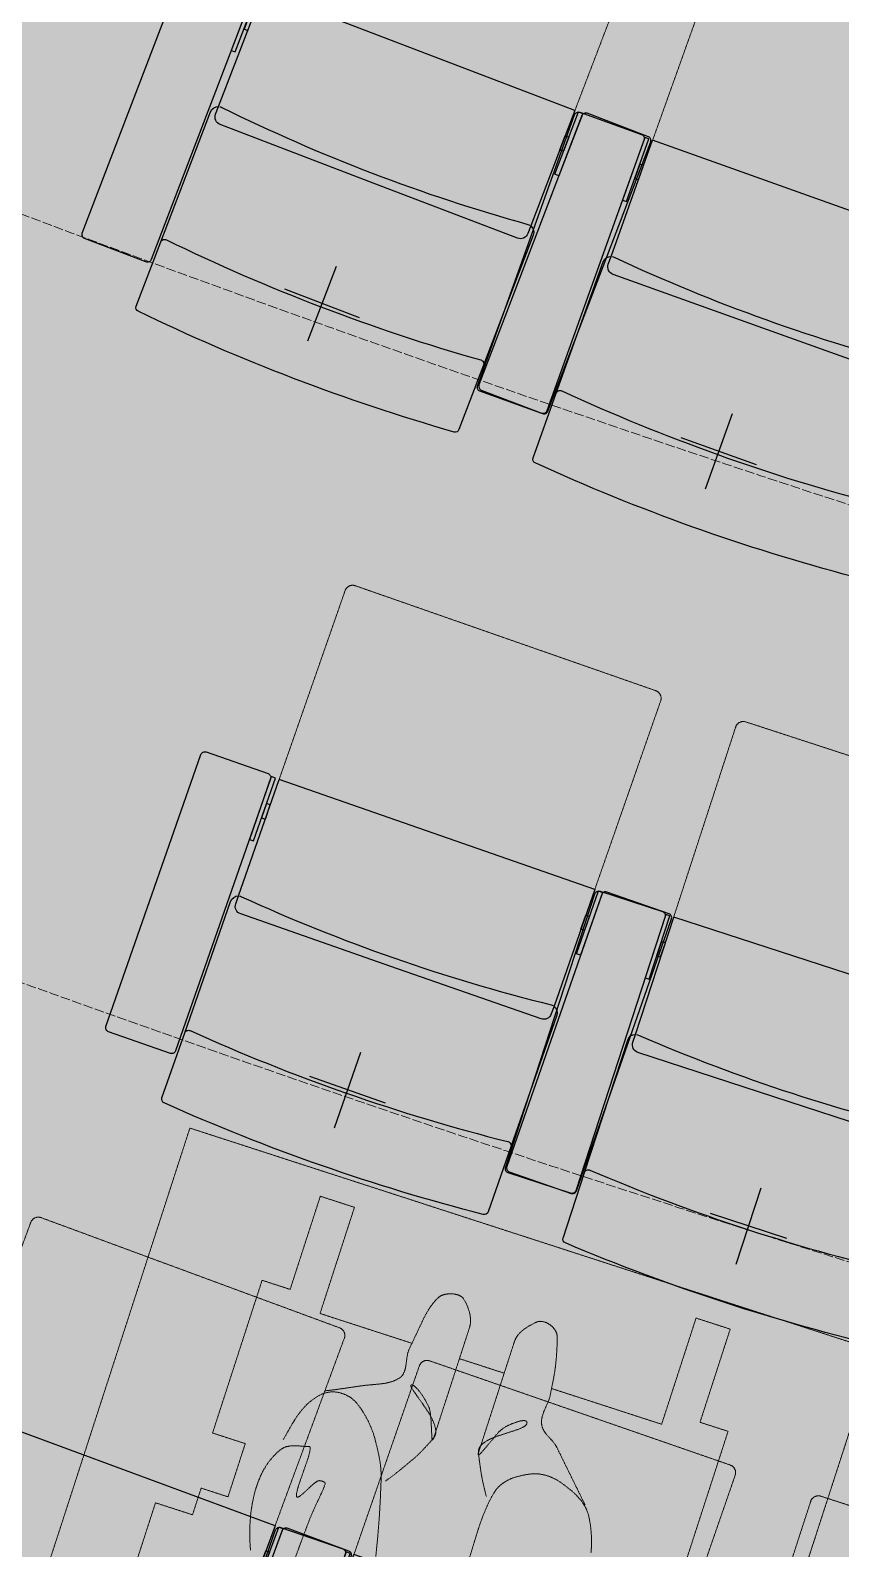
# Model space of a CAD drawing. Header units: millimetres. Extents: x 833941507 to 1669051331, y 817666127 to 1636299673.
# Drawn here: x 834550448 to 834551459, y 817992039 to 817993934 of the extents above; entities that cross this region are included whole.
import ezdxf

# ---------------------------------------------------------------- set-up
doc = ezdxf.new("R2010")
doc.units = ezdxf.units.MM
doc.header["$LTSCALE"] = 3
doc.linetypes.add('3A35X-MADL-P-LT-B01-0$0$ACAD_ISO02W033', pattern=[5, 4, -1])
doc.linetypes.add('DASH', pattern=[0.35, 0.25, -0.1])
for name, color, linetype in [('CA_FURN', 9, 'Continuous'), ('UAJ-00XREF', 7, 'Continuous'), ('UAJ-90.7FURN', 8, 'Continuous')]:
    doc.layers.add(name, color=color, linetype=linetype)
for name, color, linetype, lineweight in [('Hatch (LTC&CB)', 252, 'Continuous', 35), ('UAJ-23FLOR-h', 251, 'Continuous', 9), ('UAJ-24STAI-a', 9, '3A35X-MADL-P-LT-B01-0$0$ACAD_ISO02W033', 13), ('UAJ-42INFI', 1, 'Continuous', 18), ('UAJ-97FURN', 9, 'Continuous', 13)]:
    doc.layers.add(name, color=color, linetype=linetype, lineweight=lineweight)
doc.layers.add('UAJ-00ANNO-y', color=7, linetype='DASH', lineweight=15, true_color=0x999999)

# ---------------------------------------------------------------- blocks, each defined once
blk = doc.blocks.new('GBP-LTC-LB01')
at = {"layer": 'UAJ-23FLOR-h'}
h = blk.add_hatch(dxfattribs=at)
h.set_pattern_fill('EARTH,_O', color=256, scale=180, angle=45)
h.set_pattern_definition([(48.9989, (834576001.8, 818046085.3), (-112.727, 1612.5107), [1143, -1143]), (48.9989, (834575678.3, 818046366.6), (-112.727, 1612.5107), [1143, -1143]), (48.9989, (834575354.8, 818046647.8), (-112.727, 1612.5107), [1143, -1143]), (138.9989, (834575340.7, 818046849.3), (-1612.5107, -112.727), [1143, -1143]), (138.9989, (834575621.9, 818047172.8), (-1612.5107, -112.727), [1143, -1143]), (138.9989, (834575903.1, 818047496.3), (-1612.5107, -112.727), [1143, -1143])])
h.paths.add_polyline_path([(834572173.1, 818200349.2), (834310583.7, 818182062.1), (834331502.2, 817882831.7), (834364939.7, 817885169.2), (834473095.7, 818011283.6), (834480533.7, 818020120.4), (834485095.1, 818025709.5), (834491375.7, 818033619), (834497063.4, 818041013), (834493145.8, 818043678.7), (834512788.5, 818074029.2), (834518712.5, 818083675.2), (834526231.3, 818096325.1), (834534646, 818111073), (834545956, 818131981.3), (834557204.6, 818154198.8), (834564040, 818168496.8), (834570941.2, 818183576.4), (834578367.8, 818200696.3)])
h.paths.add_polyline_path([(834382131.3, 817956470), (834418268.7, 817958996.1), (834422062.4, 817963855.9), (834428403, 817964299.4), (834467239.2, 818010695.6), (834466445.2, 818021738.8), (834476097.7, 818035709), (834485267.1, 818048983.2), (834487014.9, 818051460.4), (834497268.3, 818067303.4), (834492893.4, 818129890.1), (834448056.6, 818126755.7), (834416896.6, 818105052.1), (834382061.4, 818080789), (834386167.4, 818022059.2), (834377588.4, 818021459.5)], flags=16)
edge = h.paths.add_edge_path(flags=16)
edge.add_line((834540292.3, 818142076.1), (834533466.3, 818141614.1))
edge.add_line((834533466.3, 818141614.1), (834523258, 818143862.7))
edge.add_line((834523258, 818143862.7), (834525896.9, 818155838.9))
edge.add_arc((834558382.4, 818267025.4), 115835, 237.218398, 253.713127, ccw=False)
edge.add_line((834495664.9, 818169638.3), (834498267.6, 818132357))
edge.add_line((834498267.6, 818132357), (834496346.4, 818130135))
edge.add_line((834496346.4, 818130135), (834492879.9, 818129892.7))
edge.add_line((834492879.9, 818129892.7), (834494229.6, 818110587.6))
edge.add_line((834494229.6, 818110587.6), (834496326.1, 818110708.4))
edge.add_line((834496326.1, 818110708.4), (834498420.2, 818080753.6))
edge.add_line((834498420.2, 818080753.6), (834498046.1, 818080727.4))
edge.add_line((834498046.1, 818080727.4), (834498254.5, 818077746.4))
edge.add_line((834498254.5, 818077746.4), (834503061.1, 818078082.4))
edge.add_line((834503061.1, 818078082.4), (834504979.5, 818081212.1))
edge.add_line((834504979.5, 818081212.1), (834509429, 818088470.9))
edge.add_line((834509429, 818088470.9), (834515217.2, 818097913.6))
edge.add_line((834515217.2, 818097913.6), (834526067.4, 818116415.5))
edge.add_line((834526067.4, 818116415.5), (834532489.2, 818127888.7))
edge.add_line((834532489.2, 818127888.7), (834534830.9, 818132146.3))
edge.add_line((834534830.9, 818132146.3), (834540292.3, 818142076.1))
h = blk.add_hatch(dxfattribs=at)
h.set_pattern_fill('EARTH,_O', color=256, scale=180, angle=45)
h.set_pattern_definition([(45.0000001, (-1082349.7, 54794.9), (-3e-06, 1616.4461018), [1143, -1143]), (45.0000001, (-1082652.8, 55098), (-3e-06, 1616.4461018), [1143, -1143]), (45.0000001, (-1082955.9, 55401.1), (-3e-06, 1616.4461018), [1143, -1143]), (135.0000001, (-1082955.9, 55603.1), (-1616.4461018, -3e-06), [1143, -1143]), (135.0000001, (-1082652.8, 55906.2), (-1616.4461018, -3e-06), [1143, -1143]), (135.0000001, (-1082349.7, 56209.3), (-1616.4461018, -3e-06), [1143, -1143])])
h.paths.add_polyline_path([(834669469.3, 818015499.2), (834651080.8, 818014213.8), (834651091.3, 818014066), (834669479.8, 818015351.5)], flags=16)
edge = h.paths.add_edge_path()
edge.add_arc((834611763.6, 818123015.1), 22001.3, 94.00072, 118.68868)
edge.add_line((834601201.9, 818142315.5), (834593918.3, 818141228.4))
edge.add_arc((834611768.4, 818123014), 25502.7, 93.99716, 134.42127, ccw=False)
edge.add_line((834609990.7, 818148454.7), (834618164.4, 818149025.8))
edge.add_line((834618164.4, 818149025.8), (834618408.3, 818145534.9))
edge.add_line((834618408.3, 818145534.9), (834616365.4, 818145392.2))
edge.add_line((834616365.4, 818145392.2), (834616609.4, 818141900.7))
edge.add_line((834616609.4, 818141900.7), (834611621.5, 818141552.2))
edge.add_line((834611621.5, 818141552.2), (834611377.6, 818145043.1))
edge.add_line((834611377.6, 818145043.1), (834610228.6, 818144962.7))
h.paths.add_polyline_path([(834673232.9, 818197365.9), (834607546.5, 818192773.9), (834599172.5, 818174435.3), (834588349.1, 818152374.5), (834578621.5, 818133890.7), (834568418.3, 818115665.3), (834556456.7, 818095618.3), (834546606.4, 818080041.6), (834532219.3, 818058623.7), (834523692.2, 818046595.7), (834515683.5, 818035708.5), (834508244.2, 818025929.9), (834500656.3, 818016266.1), (834489786.8, 818002934.1), (834483448.3, 817995421.3), (834478637.6, 817989841.7), (834458453.8, 817967379.3), (834441506.5, 817949096.4), (834383075.7, 817886437.1), (834482026.7, 817893354.5), (834551919, 817920008.6), (834634905.1, 817930637.1), (834634023, 817939309.4), (834633770.1, 817941795.9), (834633577.7, 817943687), (834508697, 817930983.6), (834507053.5, 817930191.4), (834506409.5, 817939427), (834507656.9, 817945566.7), (834503417.1, 818006767), (834503064.4, 818011762.7), (834514052.9, 818025791.9), (834520784.7, 818034889.3), (834526318.9, 818042436.9), (834532381.7, 818050705.6), (834536345.7, 818056472.7), (834542258.4, 818065225.6), (834550405.9, 818077286.9), (834561579, 818095002), (834574522.7, 818117080), (834587768.9, 818140310.2), (834609774.1, 818143595), (834610002, 818140335.9), (834634252.5, 818142031.5), (834636806.9, 818105492.5), (834642791.5, 818105913.7), (834646278.6, 818056032.6), (834640293.2, 818055614.2), (834643382.3, 818011424.9), (834641138.4, 818011268), (834645775.8, 817944927.9), (834639048.4, 817944243.5), (834640362.1, 817931328.1), (834651070.4, 817932706.9), (834650587.7, 817936476.1), (834685105.7, 817940896.9), (834685588.5, 817937127.6), (834691373.8, 817937868.6)])
blk = doc.blocks.new('*U1202')
at = {"layer": 'UAJ-00ANNO-y'}
blk.add_lwpolyline([(337.6, -208.6), (587.1, -208.6, 0.414214), (597.1, -198.6), (597.1, 0), (597.1, 198.6, 0.414214), (587.1, 208.6), (337.6, 208.6)], format="xyb", dxfattribs=at)
at = {"layer": 'UAJ-90.7FURN'}
for p, q in [((337.6, 208.6), (337.6, -208.6)), ((0, 50), (0, -50)), ((-50, 0), (50, 0))]:
    blk.add_line(p, q, dxfattribs=at)
for points in [[(-30, 224), (-30, 306, -0.414214), (-25, 311), (334.8, 311, -0.414214), (339.8, 306), (339.8, 224, -0.414214), (334.8, 219), (-25, 219, -0.414214)], [(-86, -215.6), (-0.1, -215.6, 0.440414), (4.9, -210.1, -0.044339), (4.9, 210.1, 0.440414), (-0.1, 215.6), (-86, 215.6, 0.389351), (-91, 211, 0.042839), (-91, -211, 0.389351)], [(339.8, -306), (339.8, -224, 0.414214), (334.8, -219), (-25, -219, 0.414214), (-30, -224), (-30, -306, 0.414214), (-25, -311), (334.8, -311, 0.414214)]]:
    blk.add_lwpolyline(points, format="xyb", close=True, dxfattribs=at)
for points in [[(183.3, 209, 0.316066), (173.9, 215.6), (-0.1, 215.6)], [(183.5, 208.6), (173.2, 208.6, 0.414214), (163.2, 198.6), (163.2, 0), (163.2, -198.6, 0.414214), (173.2, -208.6), (183.5, -208.6)], [(183.8, -207.2, 0.064889), (183.9, -204.6, -0.046607), (183.9, 204.6, 0.066248), (183.8, 207.3)], [(-0.1, -215.6), (173.9, -215.6, 0.325586), (183.5, -208.6, -0.046607)], [(183.5, -208.6), (337.6, -208.6, 0.414214)]]:
    blk.add_lwpolyline(points, format="xyb", dxfattribs=at)
blk.add_lwpolyline([(337.6, 208.6), (183.5, 208.6)], dxfattribs=at)
for points in [[(337.6, 213.5), (337.6, 219), (254.5, 219), (254.5, 213.5)], [(304, 208.6), (304, 213.5), (285.2, 213.5), (285.2, 208.6)], [(337.6, -213.5), (337.6, -219), (254.5, -219), (254.5, -213.5)], [(304, -208.6), (304, -213.5), (285.2, -213.5), (285.2, -208.6)]]:
    blk.add_lwpolyline(points, close=True, dxfattribs=at)
blk = doc.blocks.new('WH CH PLAN AT REAR')
at = {"layer": 'UAJ-00ANNO-y'}
for p, q in [((0, -450), (0, 450)), ((1400, 450), (0, 450)), ((170, -17.6), (170, 41.2)), ((1400, -450), (0, -450))]:
    blk.add_line(p, q, dxfattribs=at)
for points in [[(170, 103.5), (170, 224.1), (30.7, 224.1), (30.7, 268.9), (152.9, 268.9), (152.9, 305.7), (353.3, 305.7), (353.3, 262.8), (423.1, 262.8), (423.1, 298), (458.1, 298), (458.1, 346.6), (981.1, 346.6), (981.1, 312), (1007.1, 312), (1007.1, 274.7), (762.9, 274.7), (762.9, 250.5)], [(349.8, -189.7), (344.1, -188.3), (341.2, -187.5), (338.3, -186.6), (335.4, -185.7), (332.5, -184.7), (329.6, -183.7), (326.6, -182.5), (323.7, -181.3), (320.8, -180), (317.8, -178.7), (314.9, -177.2), (311.9, -175.6), (308.9, -174), (308.1, -173.5), (307.4, -173.1), (306.6, -172.6), (305.9, -172.1), (305.2, -171.7), (304.5, -171.2), (303.1, -170.1), (301.8, -169.1), (300.5, -168), (299.3, -166.9), (298.1, -165.8), (297, -164.6), (295.9, -163.4), (294.9, -162.2), (293.9, -160.9), (292.9, -159.7), (292, -158.4), (291.1, -157.1), (290.3, -155.7), (289.5, -154.4), (288.7, -153), (287.9, -151.7), (287.2, -150.3), (285.8, -147.5), (284.5, -144.6), (283.3, -141.8), (282.2, -138.9), (280.1, -133.3), (279.2, -130.6), (278.3, -127.9), (277.5, -125.2), (277.2, -123.8), (276.9, -122.4), (276.5, -121), (276.3, -119.6), (276, -118.2), (275.8, -116.8), (275.6, -115.3), (275.4, -113.9), (275.3, -112.4), (275.2, -111), (275.2, -109.5), (275.2, -108), (275.2, -106.5), (275.3, -105.1), (275.4, -103.6), (275.6, -102.1), (275.8, -100.6), (276, -99), (276.3, -97.5), (276.7, -96), (277.1, -94.5), (277.5, -92.9), (278.1, -91.4), (278.6, -89.8), (279.3, -88.3), (280, -86.7), (281.5, -83.5), (283.2, -80.4), (284.9, -77.3), (285.8, -75.9), (286.7, -74.4), (287.6, -73), (288.5, -71.6), (289.5, -70.3), (290.5, -69), (291.4, -67.7), (292.5, -66.5), (293.5, -65.3), (294.6, -64.2), (295.6, -63), (296.8, -62), (297.9, -60.9), (299, -60), (300.2, -59), (301.4, -58.1), (302.6, -57.3), (303.3, -56.9), (303.9, -56.5), (304.5, -56.1), (305.2, -55.7), (305.8, -55.3), (306.5, -55), (307.1, -54.6), (307.8, -54.3), (308.4, -54), (309.1, -53.7), (309.8, -53.4), (310.5, -53.1), (311.2, -52.9), (311.9, -52.6), (312.6, -52.4), (313.4, -52.2), (314.1, -52), (314.8, -51.8), (318.9, -50.8), (323, -50), (327.1, -49.3), (331.3, -48.7), (335.4, -48.2), (339.6, -47.8), (343.8, -47.4), (348, -47.2), (356.5, -46.9), (365.1, -46.8), (408, -47.4)], [(436.9, 64.4), (413.5, 69.5), (390.3, 75), (367.1, 81.1), (343.9, 87.6), (340.8, 88.5), (337.8, 89.5), (334.7, 90.7), (331.8, 91.8), (328.8, 93.1), (325.9, 94.4), (323, 95.8), (320.2, 97.3), (314.5, 100.4), (308.9, 103.7), (297.4, 110.9), (294.7, 112.7), (292, 114.6), (289.5, 116.6), (287, 118.6), (284.5, 120.7), (282.1, 122.8), (279.8, 125), (277.6, 127.2), (275.4, 129.4), (273.4, 131.7), (271.4, 134), (269.4, 136.3), (267.6, 138.7), (265.8, 141.1), (264.1, 143.5), (262.5, 145.8), (262.1, 146.4), (261.8, 147), (261.4, 147.6), (261.1, 148.2), (260.8, 148.8), (260.4, 149.4), (260.1, 150.1), (259.9, 150.7), (259.6, 151.4), (259.3, 152), (259, 152.7), (258.8, 153.4), (258.6, 154.1), (258.3, 154.8), (258.1, 155.5), (257.9, 156.2), (257.7, 157), (257.6, 157.7), (257.4, 158.4), (257.3, 159.2), (257.1, 159.9), (257, 160.7), (256.9, 161.4), (256.8, 162.2), (256.7, 163), (256.6, 163.8), (256.6, 164.5), (256.5, 165.3), (256.5, 166.1), (256.5, 166.9), (256.5, 167.7), (256.5, 168.4), (256.5, 169.2), (256.6, 170), (256.6, 170.8), (256.7, 171.6), (256.8, 172.4), (256.9, 173.2), (257, 173.9), (257.2, 174.7), (257.3, 175.5), (257.5, 176.3), (257.7, 177), (257.9, 177.8), (258.1, 178.6), (258.4, 179.3), (258.6, 180.1), (258.9, 180.8), (259.2, 181.5), (259.5, 182.3), (259.8, 183), (260.2, 183.7), (260.6, 184.4), (260.9, 185.1), (261.3, 185.8), (261.8, 186.5), (262.2, 187.2), (262.7, 187.9), (263.1, 188.5), (263.6, 189.2), (264.1, 189.8), (264.7, 190.4), (265.2, 191), (265.8, 191.6), (267.7, 193.5), (269.6, 195.2), (271.6, 196.9), (273.5, 198.4), (275.5, 199.9), (277.5, 201.3), (279.5, 202.5), (281.6, 203.8), (283.6, 204.9), (285.7, 205.9), (287.8, 206.9), (289.9, 207.9), (292, 208.7), (294.2, 209.6), (296.3, 210.3), (298.5, 211), (300.6, 211.7), (302.8, 212.3), (307.2, 213.5), (311.6, 214.6), (334, 219.2)], [(343.8, 82), (339.6, 78.8), (335.3, 75.7), (326.7, 69.9), (309, 58.7), (307, 57.4), (304.9, 56.2), (300.6, 53.7), (296.2, 51.4), (291.8, 49.2), (282.9, 45.1), (274, 41.3), (273.7, 41.2), (273.5, 41.1), (273.2, 41.1), (273, 41), (272.7, 40.9), (272.5, 40.8), (272.2, 40.8), (272, 40.7), (271.7, 40.7), (271.4, 40.6), (271.2, 40.6), (270.9, 40.6), (270.7, 40.6), (270.4, 40.5), (270.1, 40.5), (269.9, 40.5), (269.6, 40.5), (269.4, 40.5), (269.1, 40.6), (268.8, 40.6), (268.6, 40.6), (268.3, 40.6), (268, 40.7), (267.7, 40.7), (267.5, 40.8), (267.2, 40.8), (266.9, 40.9), (266.7, 41), (266.4, 41), (266.1, 41.1), (265.6, 41.3), (265, 41.5), (264.5, 41.7), (263.9, 41.9), (263.4, 42.2), (262.8, 42.5), (262.2, 42.7), (261.7, 43.1), (261.1, 43.4), (260.5, 43.7), (260, 44.1), (259.4, 44.5), (258.8, 44.9), (257.7, 45.7), (256.6, 46.6), (255.4, 47.5), (254.3, 48.5), (253.2, 49.6), (252, 50.6), (250.9, 51.8), (249.8, 52.9), (247.5, 55.3), (245.3, 57.9), (243.2, 60.5), (239, 65.8), (228.1, 80.4), (225.2, 84.1), (224, 85.6), (223.4, 86.3), (222.9, 86.9), (222.6, 87.1), (222.4, 87.4), (222.1, 87.6), (221.9, 87.8), (221.8, 87.9), (221.7, 88), (221.6, 88.1), (221.5, 88.1), (221.4, 88.2), (221.3, 88.3), (221.2, 88.3), (221.1, 88.4), (221, 88.4), (220.9, 88.5), (220.8, 88.5), (220.7, 88.6), (220.7, 88.6), (220.6, 88.6), (220.5, 88.6), (220.4, 88.6), (220.4, 88.6), (220.3, 88.6), (220.2, 88.6), (220.2, 88.6), (220.1, 88.6), (220, 88.6), (220, 88.5), (219.9, 88.5), (219.9, 88.4), (219.8, 88.4), (219.8, 88.3), (219.7, 88.3), (219.7, 88.2), (219.7, 88.1), (219.6, 88), (219.6, 87.9), (219.6, 87.8), (219.6, 87.7), (219.5, 87.6), (219.5, 87.5), (219.5, 87.4), (219.5, 87.2), (219.5, 87.1), (219.5, 86.9), (219.5, 86.8), (219.5, 86.6), (219.5, 86.5), (219.5, 86.3), (219.5, 86.1), (219.5, 86), (219.5, 85.8), (219.6, 85.6), (219.6, 85.5), (219.6, 85.3), (219.7, 85.1), (219.7, 84.9), (219.8, 84.5), (219.9, 84.2), (220.1, 83.8), (220.2, 83.4), (220.4, 82.9), (220.6, 82.5), (220.7, 82.1), (220.9, 81.7), (221.4, 80.8), (221.9, 79.9), (222.4, 78.9), (223, 78), (223.6, 77), (224.3, 76), (225, 75), (226.5, 73), (228, 70.9), (229.6, 68.9), (231.3, 67), (233, 65.1), (234.7, 63.3), (236.4, 61.6), (238, 60.1), (239.5, 58.7), (239.7, 58.5), (239.9, 58.3), (240.1, 58.2), (240.4, 58), (240.9, 57.6), (241.4, 57.2), (242, 56.9), (242.6, 56.5), (243.3, 56.1), (244, 55.8), (245.4, 55), (247, 54.3), (250.3, 52.8), (253.9, 51.3), (271, 44.8), (273.4, 43.8), (274.4, 43.4), (274.9, 43.2), (275.2, 43), (275.4, 42.9), (275.6, 42.8), (275.7, 42.7), (275.9, 42.6), (276, 42.5), (276.1, 42.5), (276.1, 42.5), (276.2, 42.4), (276.2, 42.4), (276.3, 42.3), (276.3, 42.3), (276.4, 42.3), (276.4, 42.2), (276.4, 42.2), (276.5, 42.2), (276.5, 42.1), (276.5, 42.1), (276.5, 42.1), (276.6, 42), (276.6, 42), (276.6, 42), (276.6, 41.9), (276.6, 41.9), (276.6, 41.9), (276.6, 41.8), (276.6, 41.8), (276.6, 41.8), (276.5, 41.8), (276.5, 41.7), (276.5, 41.7), (276.5, 41.7), (276.4, 41.7), (276.4, 41.6), (276.4, 41.6), (276.3, 41.6), (276.3, 41.6), (276.2, 41.6), (276.2, 41.5), (276.1, 41.5), (276, 41.5), (276, 41.5), (275.9, 41.5), (275.8, 41.5), (275.7, 41.4), (275.6, 41.4), (275.5, 41.4), (275.3, 41.4), (275, 41.4), (274.8, 41.4), (274.6, 41.3), (128.8, 41.2), (128.2, 41.2), (127.7, 41.2), (127.1, 41.3), (126.5, 41.3), (125.9, 41.4), (125.4, 41.5), (124.8, 41.6), (124.2, 41.7), (123.6, 41.8), (123.1, 41.9), (122.5, 42.1), (121.9, 42.2), (121.3, 42.4), (120.8, 42.6), (120.2, 42.8), (119.6, 43), (118.5, 43.4), (117.4, 43.9), (116.2, 44.4), (115.1, 44.9), (114, 45.5), (113, 46.1), (111.9, 46.7), (110.8, 47.4), (109.8, 48.1), (108.8, 48.8), (107.8, 49.5), (106.8, 50.2), (105.8, 51), (104.9, 51.7), (104, 52.5), (103.1, 53.3), (102.3, 54.1), (101.5, 54.8), (100.7, 55.6), (99.9, 56.4), (99.2, 57.2), (98.5, 58), (97.9, 58.7), (97.2, 59.5), (97.1, 59.6), (97, 59.8), (96.9, 60), (96.8, 60.1), (96.6, 60.3), (96.5, 60.5), (96.4, 60.7), (96.3, 60.9), (96.2, 61.1), (96.1, 61.3), (96, 61.5), (96, 61.7), (95.9, 61.9), (95.8, 62.1), (95.7, 62.3), (95.6, 62.5), (95.6, 62.7), (95.5, 63), (95.4, 63.4), (95.3, 63.9), (95.2, 64.4), (95.1, 64.8), (95, 65.3), (95, 65.8), (94.9, 66.4), (94.9, 66.9), (94.9, 67.4), (94.9, 67.9), (94.9, 68.5), (94.9, 69), (94.9, 69.6), (95, 70.1), (95, 70.7), (95.1, 71.3), (95.2, 71.8), (95.3, 72.4), (95.4, 73), (95.5, 73.5), (95.6, 74.1), (95.7, 74.7), (95.9, 75.3), (96, 75.8), (96.2, 76.4), (96.4, 77), (96.6, 77.5), (96.8, 78.1), (97, 78.6), (97.2, 79.2), (97.5, 79.7), (97.7, 80.3), (98, 80.8), (98.2, 81.3), (98.5, 81.9), (98.8, 82.4), (99.1, 82.9), (99.4, 83.4), (99.7, 83.9), (100, 84.3), (100.3, 84.8), (100.7, 85.3), (101, 85.7), (101.4, 86.1), (101.8, 86.6), (102.1, 87), (102.5, 87.3), (102.9, 87.7), (103.3, 88.1), (103.7, 88.4), (104.1, 88.8), (104.6, 89.1), (104.8, 89.2), (105, 89.4), (105.2, 89.5), (105.4, 89.6), (105.7, 89.8), (105.9, 89.9), (107.3, 90.7), (108.8, 91.4), (110.3, 92.1), (111.8, 92.8), (113.3, 93.4), (114.8, 94), (116.3, 94.5), (117.8, 95), (119.3, 95.5), (120.8, 96), (123.9, 96.8), (127, 97.5), (130.1, 98.1), (133.3, 98.7), (136.4, 99.2), (155.4, 101.6), (178.5, 104.6), (179.1, 104.6), (179.7, 104.7), (180.3, 104.7), (180.9, 104.7), (181.5, 104.7), (182.1, 104.7), (182.7, 104.7), (183.3, 104.6), (184.5, 104.6), (185.8, 104.4), (187, 104.3), (199.5, 102), (200.7, 101.9), (201.9, 101.7), (203.1, 101.6), (203.7, 101.6), (204.3, 101.6), (204.9, 101.6), (205.5, 101.6), (206.1, 101.6), (206.6, 101.6), (207.2, 101.6), (207.8, 101.7), (208.3, 101.7), (208.9, 101.8), (209.4, 101.9), (210, 102), (210.5, 102.2), (210.8, 102.3), (211.1, 102.3), (211.3, 102.4), (211.6, 102.5), (211.9, 102.6), (212.1, 102.7), (212.4, 102.8), (212.6, 102.9), (212.9, 103), (213.2, 103.1), (213.4, 103.3), (213.7, 103.4), (213.9, 103.5), (214.2, 103.7), (214.4, 103.8), (214.6, 104), (214.9, 104.1), (215.1, 104.3), (215.4, 104.5), (215.6, 104.6), (215.8, 104.8), (216.1, 105), (216.7, 105.5), (217.2, 106), (217.8, 106.5), (218.3, 107), (218.8, 107.5), (219.4, 108.1), (219.9, 108.6), (220.4, 109.2), (221.3, 110.3), (222.3, 111.4), (223.1, 112.6), (224, 113.8), (224.8, 115), (225.6, 116.2), (226.4, 117.5), (227.1, 118.8), (227.8, 120.1), (228.5, 121.4), (229.8, 124), (231.1, 126.8), (236.9, 140.5), (238.1, 143.3), (255.1, 177.8), (260, 188.6)], [(821.5, -274.7), (1007.1, -274.7), (1007.1, -312), (981.1, -312), (981.1, -346.6), (458.1, -346.6), (458.1, -298), (423.1, -298), (423.1, -262.8), (353.3, -262.8), (353.3, -305.7), (152.9, -305.7), (152.9, -268.9), (30.7, -268.9), (30.7, -224.1), (170, -224.1), (170, -79.8)]]:
    blk.add_lwpolyline(points, dxfattribs=at)
for points in [[(470.7, 159.6, 0.003139), (419.4, 157.3), (416.4, 157.2), (413.3, 156.9), (407.2, 156.3), (382.7, 153.3), (376.6, 152.7), (373.5, 152.5), (370.4, 152.4), (370.4, 152.4), (370.4, 152.4), (370.3, 152.4), (370.3, 152.4), (370.3, 152.4), (370.2, 152.4), (370.2, 152.4), (370.2, 152.4), (370.1, 152.4), (370.1, 152.4), (370.1, 152.4), (370, 152.4), (370, 152.4), (370, 152.5), (370, 152.5), (369.9, 152.5), (369.9, 152.5), (369.9, 152.5), (369.8, 152.5), (369.8, 152.5), (369.8, 152.5), (369.8, 152.5), (369.7, 152.6), (369.7, 152.6), (369.7, 152.6), (369.6, 152.6), (369.6, 152.6), (369.6, 152.6), (369.6, 152.6), (369.5, 152.7), (369.5, 152.7), (369.5, 152.7), (369.5, 152.7), (369.4, 152.7), (369.4, 152.8), (369.4, 152.8), (369.4, 152.8), (369.4, 152.8), (369.3, 152.8), (369.3, 152.9), (369.3, 152.9), (369.2, 153), (369.2, 153), (369.1, 153.1), (369.1, 153.1), (369.1, 153.2), (369, 153.2), (369, 153.3), (369, 153.3), (368.9, 153.4), (368.9, 153.5), (368.9, 153.5), (368.8, 153.6), (368.8, 153.7), (368.8, 153.7), (368.7, 153.8), (368.7, 153.9), (368.7, 153.9), (368.6, 154.1), (368.6, 154.3), (368.5, 154.4), (368.5, 154.6), (368.5, 154.7), (368.4, 154.9), (368.4, 155.1), (368.4, 155.3), (368.4, 155.4), (368.3, 155.8), (368.3, 156.2), (368.3, 156.6), (368.3, 156.9), (368.3, 157.3), (368.3, 157.7), (368.3, 158.1), (368.4, 158.4), (368.4, 158.8), (368.5, 159.1), (368.5, 159.5), (368.6, 159.8), (368.6, 160.1), (368.7, 160.3), (368.7, 160.5), (368.8, 160.6), (368.8, 160.7), (368.8, 160.8), (368.9, 160.9), (368.9, 161), (368.9, 161), (368.9, 161.1), (369, 161.1), (369, 161.1), (369, 161.2), (369, 161.3), (369.1, 161.3), (369.1, 161.4), (369.2, 161.5), (369.3, 161.7), (369.4, 161.8), (369.5, 161.9), (369.6, 162.1), (369.7, 162.2), (369.9, 162.3), (370, 162.5), (370.1, 162.6), (370.3, 162.8), (370.6, 163.1), (370.9, 163.4), (371.3, 163.6), (371.6, 163.9), (372, 164.3), (372.4, 164.6), (373.3, 165.2), (374.3, 165.8), (376.3, 167.1), (378.5, 168.4), (390.1, 174.8), (392, 176), (392.9, 176.6), (393.7, 177.1), (394.1, 177.4), (394.5, 177.7), (394.8, 177.9), (395.1, 178.2), (395.4, 178.4), (395.7, 178.7), (395.8, 178.8), (395.9, 178.9), (396, 179), (396.1, 179.1), (396.2, 179.2), (396.3, 179.3), (396.4, 179.4), (396.4, 179.5), (396.5, 179.5), (396.5, 179.6), (396.6, 179.7), (396.6, 179.7), (396.6, 179.8), (396.6, 179.8), (396.7, 179.9), (396.7, 179.9), (396.7, 180), (396.8, 180.1), (396.8, 180.1), (396.8, 180.2), (396.8, 180.3), (396.8, 180.4), (396.8, 180.5), (396.8, 180.6), (396.8, 180.7), (396.8, 180.8), (396.8, 180.8), (396.8, 180.9), (396.7, 181), (396.7, 181.1), (396.6, 181.1), (396.6, 181.2), (396.5, 181.3), (396.4, 181.4), (396.4, 181.4), (396.3, 181.5), (396.2, 181.6), (396.1, 181.6), (396, 181.7), (395.9, 181.7), (395.8, 181.8), (395.7, 181.9), (395.6, 181.9), (395.5, 182), (395.3, 182), (395.2, 182.1), (395.1, 182.1), (394.9, 182.2), (394.8, 182.2), (394.4, 182.3), (394.1, 182.4), (393.7, 182.5), (393.4, 182.6), (393, 182.6), (392.5, 182.7), (391.7, 182.8), (390.7, 182.9), (389.7, 183), (387.5, 183.2), (385, 183.3), (382.4, 183.3), (376.6, 183.3), (351.5, 182.7), (345.8, 182.7), (343.2, 182.7), (340.8, 182.9), (339.7, 182.9), (338.6, 183), (337.6, 183.1), (336.7, 183.3), (335.9, 183.4), (335.5, 183.5), (335.1, 183.6), (334.7, 183.6), (334.4, 183.7), (334.1, 183.8), (333.9, 183.9), (333.8, 183.9), (333.6, 184), (333.5, 184), (333.4, 184.1), (333.2, 184.2), (333.1, 184.2), (333, 184.3), (332.9, 184.3), (332.8, 184.4), (332.7, 184.5), (332.6, 184.5), (332.5, 184.6), (332.5, 184.7), (332.4, 184.7), (332.3, 184.8), (332.3, 184.9), (332.2, 185), (332.2, 185), (332.1, 185.1), (332.1, 185.2), (332, 185.3), (332, 185.4), (332, 185.4), (332, 185.5), (332, 185.6), (332, 185.7), (332, 185.8), (332, 185.9), (332, 186), (332.1, 186.1), (332.1, 186.2), (332.2, 186.3), (332.2, 186.4), (332.3, 186.5), (332.3, 186.6), (332.4, 186.7), (332.4, 186.8), (332.6, 187.1), (332.7, 187.4), (332.8, 187.7), (332.9, 188), (333.1, 188.7), (333.3, 189.5), (335.5, 198.8), (336.2, 201.1), (336.6, 202.3), (336.9, 203.5), (337.3, 204.7), (337.8, 205.9), (338.2, 207.1), (338.7, 208.3), (339.2, 209.4), (339.5, 209.9), (339.8, 210.5), (340.1, 211), (340.4, 211.6), (340.7, 212.1), (341, 212.6), (341.4, 213.1), (341.7, 213.6), (342.1, 214.1), (342.4, 214.5), (342.8, 215), (343.2, 215.4), (343.6, 215.8), (344, 216.2), (344.2, 216.4), (344.4, 216.6), (344.6, 216.8), (344.8, 217), (345, 217.2), (345.3, 217.3), (345.5, 217.5), (345.7, 217.7), (347.3, 218.8), (348.9, 219.8), (350.6, 220.8), (352.2, 221.8), (353.9, 222.7), (355.6, 223.5), (357.2, 224.4), (359, 225.1), (360.7, 225.9), (362.4, 226.5), (364.1, 227.2), (365.9, 227.8), (367.7, 228.4), (369.4, 228.9), (371.2, 229.4), (373, 229.9), (374.8, 230.3), (376.6, 230.7), (378.4, 231), (380.2, 231.3), (383.9, 231.9), (387.5, 232.3), (391.2, 232.6), (394.9, 232.8), (398.5, 232.9), (402.2, 232.9), (407, 232.8), (411.9, 232.4), (416.9, 232), (421.8, 231.4), (426.7, 230.6), (431.7, 229.8), (436.6, 228.8), (441.5, 227.6), (446.3, 226.4), (451.1, 225.1), (455.8, 223.7), (460.4, 222.2), (464.9, 220.6), (469.3, 219), (473.6, 217.3), (477.7, 215.6)], [(323.3, -43.8, 0.005412), (309, -35), (304.8, -32.5), (300.5, -30.2), (296.1, -27.9), (291.7, -25.7), (282.9, -21.5), (274.2, -17.6), (273.9, -17.5), (273.7, -17.4), (273.5, -17.3), (273.2, -17.3), (273, -17.2), (272.7, -17.1), (272.5, -17), (272.2, -17), (272, -16.9), (271.7, -16.9), (271.5, -16.8), (271.2, -16.8), (271, -16.8), (270.7, -16.7), (270.5, -16.7), (270.2, -16.7), (270, -16.7), (269.7, -16.7), (269.5, -16.7), (269.2, -16.7), (269, -16.7), (268.7, -16.7), (268.5, -16.8), (268.2, -16.8), (268, -16.8), (267.7, -16.9), (267.5, -16.9), (267.2, -17), (267, -17), (266.7, -17.1), (266.5, -17.1), (266.2, -17.2), (266, -17.3), (265.8, -17.4), (265.3, -17.5), (264.8, -17.7), (264.3, -18), (263.8, -18.2), (263.3, -18.4), (262.8, -18.7), (262.3, -19), (261.8, -19.3), (261.3, -19.6), (260.8, -19.9), (260.3, -20.3), (259.8, -20.6), (259.3, -21), (258.3, -21.8), (257.3, -22.6), (256.4, -23.5), (255.4, -24.5), (254.4, -25.4), (253.4, -26.5), (252.5, -27.5), (250.6, -29.7), (248.7, -32), (246.8, -34.5), (232.8, -53.7), (231.3, -55.7), (229.7, -57.6), (229, -58.5), (228.3, -59.3), (227.5, -60), (226.8, -60.7), (226.5, -61), (226.1, -61.4), (225.8, -61.6), (225.4, -61.9), (225.1, -62.2), (224.8, -62.4), (224.4, -62.6), (224.3, -62.7), (224.1, -62.8), (224, -62.9), (223.8, -63), (223.6, -63.1), (223.5, -63.2), (223.3, -63.3), (223.2, -63.4), (223, -63.4), (222.9, -63.5), (222.7, -63.5), (222.5, -63.6), (222.4, -63.6), (222.2, -63.7), (222.1, -63.7), (221.9, -63.8), (221.8, -63.8), (221.6, -63.8), (221.5, -63.8), (221.4, -63.8), (221.2, -63.8), (221.1, -63.8), (220.9, -63.8), (220.8, -63.8), (220.6, -63.8), (220.5, -63.8), (220.4, -63.7), (220.2, -63.7), (220.1, -63.7), (219.9, -63.6), (219.8, -63.6), (219.7, -63.5), (219.5, -63.4), (219.4, -63.4), (219.4, -63.3), (219.3, -63.3), (219.2, -63.3), (219.2, -63.2), (219.1, -63.2), (219.1, -63.1), (219, -63.1), (219, -63), (218.9, -63), (218.9, -62.9), (218.8, -62.9), (218.8, -62.8), (218.8, -62.8), (218.7, -62.7), (218.7, -62.7), (218.6, -62.6), (218.6, -62.5), (218.6, -62.5), (218.6, -62.4), (218.5, -62.3), (218.5, -62.3), (218.5, -62.2), (218.5, -62.1), (218.4, -62.1), (218.4, -62), (218.4, -61.9), (218.4, -61.9), (218.4, -61.8), (218.4, -61.7), (218.4, -61.6), (218.4, -61.6), (218.3, -61.5), (218.3, -61.4), (218.3, -61.3), (218.3, -61.2), (218.3, -61.1), (218.3, -61.1), (218.4, -61), (218.4, -60.8), (218.4, -60.6), (218.4, -60.4), (218.4, -60.2), (218.5, -60), (218.5, -59.8), (218.6, -59.6), (218.6, -59.4), (218.7, -59.2), (218.8, -59), (218.8, -58.8), (219, -58.4), (219.2, -57.9), (219.4, -57.4), (219.6, -56.9), (219.9, -56.5), (220.1, -56), (220.4, -55.4), (221, -54.4), (221.7, -53.3), (222.4, -52.2), (223.2, -51.1), (224.1, -50), (224.9, -48.8), (225.9, -47.7), (226.8, -46.5), (227.8, -45.4), (228.8, -44.3), (229.8, -43.2), (230.8, -42.2), (231.8, -41.2), (232.8, -40.2), (233.8, -39.3), (234.8, -38.4), (235.8, -37.6), (236.8, -36.9), (237.2, -36.5), (237.7, -36.2), (238.1, -35.9), (238.6, -35.6), (239, -35.3), (239.4, -35.1), (239.9, -34.8), (240.4, -34.5), (241.6, -33.9), (242.9, -33.3), (244.3, -32.7), (268.6, -22.9), (271.5, -21.7), (272.8, -21.1), (273.9, -20.5), (274.4, -20.3), (274.8, -20), (275.2, -19.8), (275.6, -19.6), (275.8, -19.5), (276, -19.3), (276.1, -19.2), (276.2, -19.1), (276.3, -19.1), (276.4, -19), (276.4, -19), (276.5, -18.9), (276.5, -18.9), (276.6, -18.9), (276.6, -18.8), (276.6, -18.8), (276.7, -18.7), (276.7, -18.7), (276.7, -18.6), (276.8, -18.6), (276.8, -18.5), (276.8, -18.5), (276.8, -18.5), (276.8, -18.4), (276.9, -18.4), (276.9, -18.4), (276.9, -18.3), (276.9, -18.3), (276.9, -18.3), (276.9, -18.2), (276.8, -18.2), (276.8, -18.2), (276.8, -18.1), (276.8, -18.1), (276.8, -18.1), (276.7, -18), (276.7, -18), (276.7, -18), (276.6, -18), (276.6, -17.9), (276.5, -17.9), (276.5, -17.9), (276.4, -17.9), (276.3, -17.8), (276.3, -17.8), (276.2, -17.8), (276.1, -17.8), (276, -17.8), (276, -17.8), (275.9, -17.7), (275.7, -17.7), (275.5, -17.7), (275.3, -17.7), (275, -17.7), (274.8, -17.6), (274.2, -17.6), (128.8, -17.5), (128.2, -17.6), (127.7, -17.6), (127.1, -17.6), (126.6, -17.6), (126, -17.7), (125.5, -17.8), (124.9, -17.8), (124.4, -17.9), (123.8, -18), (123.3, -18.1), (122.7, -18.3), (122.2, -18.4), (121.7, -18.5), (121.1, -18.7), (120.6, -18.8), (120.1, -19), (119.6, -19.2), (119, -19.4), (118, -19.8), (117, -20.2), (116, -20.7), (115, -21.2), (114, -21.8), (113, -22.4), (112, -23), (111, -23.6), (110.1, -24.3), (109.1, -25), (108.2, -25.7), (107.2, -26.4), (106.3, -27.2), (104.4, -28.8), (102.6, -30.5), (100.8, -32.2), (99.1, -34), (97.3, -35.8), (97.1, -36), (96.9, -36.2), (96.8, -36.4), (96.6, -36.6), (96.4, -36.8), (96.3, -37.1), (96.1, -37.3), (96, -37.5), (95.8, -37.7), (95.7, -38), (95.5, -38.2), (95.4, -38.4), (95.3, -38.7), (95.2, -38.9), (95.1, -39.2), (94.9, -39.4), (94.8, -39.7), (94.7, -39.9), (94.6, -40.2), (94.6, -40.4), (94.5, -40.7), (94.4, -41), (94.3, -41.2), (94.2, -41.5), (94.2, -41.8), (94.1, -42), (94, -42.6), (93.9, -43.1), (93.8, -43.7), (93.8, -44.3), (93.7, -44.8), (93.7, -45.4), (93.7, -46), (93.7, -46.6), (93.7, -47.1), (93.8, -47.7), (93.8, -48.3), (93.9, -48.9), (94, -49.5), (94.1, -50.1), (94.2, -50.7), (94.3, -51.2), (94.5, -51.8), (94.6, -52.4), (94.8, -53), (95, -53.5), (95.2, -54.1), (95.4, -54.7), (95.6, -55.2), (95.9, -55.8), (96.1, -56.3), (96.4, -56.9), (96.6, -57.4), (96.9, -57.9), (97.2, -58.4), (97.5, -58.9), (97.8, -59.4), (98.1, -59.9), (98.5, -60.4), (98.8, -60.8), (99.2, -61.3), (99.5, -61.7), (99.9, -62.1), (100.3, -62.5), (100.7, -62.9), (101.1, -63.3), (101.5, -63.6), (101.9, -64), (102.3, -64.3), (102.5, -64.5), (102.7, -64.6), (103, -64.8), (103.2, -64.9), (103.4, -65), (103.6, -65.2), (103.8, -65.3), (104.1, -65.4), (104.3, -65.5), (104.5, -65.6), (104.7, -65.8), (105, -65.9), (105.2, -66), (105.4, -66), (105.7, -66.1), (105.9, -66.2), (112, -68.1), (118.1, -70), (124.2, -71.6), (130.4, -73.2), (136.5, -74.6), (142.7, -75.9), (149, -77), (155.3, -77.9), (178.6, -80.7), (179.2, -80.8), (179.8, -80.8), (181, -80.9), (182.1, -80.9), (183.3, -80.9), (184.5, -80.9), (185.6, -80.9), (188, -80.7), (199.8, -79.4), (201, -79.3), (202.1, -79.3), (203.3, -79.3), (204.5, -79.3), (205.6, -79.3), (206.8, -79.3), (208, -79.5), (208.6, -79.5), (209.1, -79.6), (209.7, -79.7), (210.3, -79.8), (210.9, -79.9), (211.5, -80), (212, -80.2), (212.6, -80.3), (213.2, -80.5), (213.8, -80.7), (214.4, -80.9), (214.9, -81.1), (215.5, -81.3), (216.1, -81.6), (216.6, -81.8), (217.1, -82.1), (217.6, -82.3), (218.1, -82.6), (218.6, -82.9), (219, -83.2), (219.5, -83.5), (219.9, -83.8), (220.3, -84.2), (220.7, -84.5), (221.1, -84.9), (221.5, -85.2), (221.9, -85.6), (222.3, -86), (222.7, -86.4), (223, -86.7), (223.4, -87.1), (223.7, -87.6), (224.1, -88), (224.4, -88.4), (225.1, -89.3), (225.7, -90.1), (226.3, -91.1), (226.9, -92), (228, -93.9), (231.3, -99.7), (232.4, -101.6), (233, -102.5), (233.6, -103.4), (234.2, -104.3), (234.8, -105.2), (235.5, -106), (235.9, -106.4), (236.2, -106.9), (236.6, -107.3), (236.9, -107.7), (237.3, -108), (237.7, -108.4), (295.2, -164.2)]]:
    blk.add_lwpolyline(points, format="xyb", dxfattribs=at)
blk = doc.blocks.new('3A35X-MADL-P-LT-B01-0')
at = {"layer": 'UAJ-24STAI-a'}
blk.add_lwpolyline([(834549501.6, 817994077.7, 0.029264), (834552252.6, 817993100), (834552252.6, 817993100, 0.000266), (834552278.2, 817993092.6)], format="xyb", dxfattribs=at)
blk.add_arc((834559222.6, 818017069.2), 25862, 246.49982, 254.59402, dxfattribs=at)
at = {"layer": 'UAJ-42INFI'}
blk.add_rational_spline([(834550529.2, 818000689.2), (834550529.5, 818000004.6), (834550481.7, 817999295), (834550448.9, 817998802.8), (834550394.2, 817998312.6), (834550394.2, 817998311.9), (834550394.1, 817998311.1), (834550394, 817998310.3), (834550393.9, 817998309.5), (834550393.8, 817998308.6), (834550393.7, 817998307.8), (834550393.6, 817998307), (834550393.5, 817998306.2), (834550393.4, 817998304.6), (834550393.2, 817998303.1), (834550393, 817998301.5), (834550392.8, 817998299.9), (834550392.8, 817998299.1), (834550392.7, 817998298.3), (834550392.6, 817998297.5), (834550392.5, 817998296.7), (834550392.4, 817998295.9), (834550392.3, 817998295.1), (834550392.2, 817998294.3), (834550392.2, 817998293.5), (834550382.1, 817998200.4), (834550371.1, 817998107.3), (834550354.8, 817997978.6), (834550338.6, 817997849.8), (834550263.9, 817997356.1), (834550189.1, 817996862.5), (834550188.1, 817996856.1), (834550187, 817996849.6), (834550049.9, 817996202.6), (834549912.8, 817995555.7), (834549885.3, 817995433.7), (834549857.1, 817995312), (834549743.7, 817994845.1), (834549630.3, 817994378.1), (834549511.7, 817994212.3), (834549393, 817994046.6), (834549338.6, 817993973.6), (834549284.3, 817993900.7), (834549256.9, 817993864.6), (834549229.6, 817993828.4), (834549100.7, 817993664), (834548971.8, 817993499.5), (834548859.6, 817993365.7), (834548747.4, 817993231.8), (834548674.5, 817993001), (834548601.5, 817992770.2), (834548487.9, 817992410.8), (834548287.6, 817992091.4)], [0.99995795634, 0.999405809482, 1, 0.999751694788, 1, 1, 1, 1, 1, 1, 1, 1, 1, 1, 1, 1, 1, 1, 1, 1, 1, 1, 1, 1, 1, 0.999984489195, 1, 1, 1, 1, 1, 1, 1, 1, 1, 0.999993937546, 1, 1, 1, 1, 1, 1, 1, 1, 1, 1, 1, 1, 1, 1, 1, 0.981481432932, 0.979035013696], degree=2, knots=[0.002484, 0.002484, 0.002484, 0.070202, 0.070202, 0.114773, 0.114773, 1.114773, 1.114773, 2.114773, 2.114773, 3.114773, 3.114773, 4.114773, 4.114773, 5.114773, 5.114773, 6.114773, 6.114773, 7.114773, 7.114773, 8.114773, 8.114773, 9.114773, 9.114773, 10.114773, 10.114773, 10.125912, 10.125912, 11.125912, 11.125912, 12.125912, 12.125912, 13.125912, 13.125912, 14.125034, 14.125034, 14.131998, 14.131998, 15.131998, 15.131998, 16.131998, 16.131998, 17.131998, 17.131998, 18.131998, 18.131998, 19.131998, 19.131998, 20.131998, 20.131998, 21.131998, 21.131998, 21.386461, 21.386461, 21.386461], dxfattribs=at)
at = {"layer": 'CA_FURN', "xscale": -1.000000000000001, "rotation": 72.0362698093984}
for p in [(834551074.8, 817992425), (834551930.9, 817992147.4)]:
    blk.add_blockref('WH CH PLAN AT REAR', p, dxfattribs=at)
at = {"layer": 'UAJ-97FURN'}
for p, xscale, rotation in [((834550811.9, 817993592.9), -1, 249.0829680404112), ((834551307, 817993408.6), -0.9999999999999991, 250.3139680404114), ((834550843.8, 817992611.5), -0.9999999999999998, 250.7456908294947), ((834551344.2, 817992441.5), -1.000000000000001, 251.9336908294947), ((834550440.5, 817991823.1), -1.000000000000002, 249.7369272610596), ((834550938, 817991644.1), -1, 250.8849272610597), ((834551438.9, 817991475.1), -1, 252.0329272610596)]:
    blk.add_blockref('*U1202', p, dxfattribs=dict(at, xscale=xscale, rotation=rotation))

msp = doc.modelspace()

# ---------------------------------------------------------------- hatches: boundary and pattern name
at = {"layer": 'Hatch (LTC&CB)'}
h = msp.add_hatch(dxfattribs=at)
h.set_pattern_fill('ANSI38', color=256, scale=100)
h.set_pattern_definition([(318.99984, (834479093.73, 818230174.15), (208.29942, 239.6197), []), (48.99984, (834479093.73, 818230174.15), (176.97914, 687.53882), [793.75, -476.25])])
edge = h.paths.add_edge_path()
edge.add_line((834601196.2, 818142314.5), (834603754.3, 818142696.4))
edge.add_line((834603754.3, 818142696.4), (834603901.9, 818141707.3))
edge.add_line((834603901.9, 818141707.3), (834603810.5, 818141693.7))
edge.add_arc((834611763.3, 818123016.4), 20300, 113.06436, 141.35758)
edge.add_line((834595907.8, 818135692.9), (834595395.4, 818135656.9))
edge.add_line((834595395.4, 818135656.9), (834583111.7, 818114341))
edge.add_line((834583111.7, 818114341), (834578121.6, 818106513.9))
edge.add_line((834578121.6, 818106513.9), (834575731.7, 818102809.5))
edge.add_line((834575731.7, 818102809.5), (834574387.4, 818100726))
edge.add_line((834574387.4, 818100726), (834573114, 818098752.1))
edge.add_line((834573114, 818098752.1), (834573145.3, 818098730.6))
edge.add_line((834573145.3, 818098730.6), (834569989.1, 818093770.2))
edge.add_line((834569989.1, 818093770.2), (834566535, 818088385.7))
edge.add_line((834566535, 818088385.7), (834566514.1, 818088398.3))
edge.add_line((834566514.1, 818088398.3), (834558743.6, 818076256.6))
edge.add_line((834558743.6, 818076256.6), (834557653.4, 818074495.7))
edge.add_line((834557653.4, 818074495.7), (834553498.9, 818068288.6))
edge.add_line((834553498.9, 818068288.6), (834548580.9, 818060932.1))
edge.add_line((834548580.9, 818060932.1), (834544328.3, 818054726.3))
edge.add_line((834544328.3, 818054726.3), (834544332.1, 818054704.7))
edge.add_line((834544332.1, 818054704.7), (834540324.6, 818048716.7))
edge.add_line((834540324.6, 818048716.7), (834541041.3, 818048232.5))
edge.add_line((834541041.3, 818048232.5), (834540089.7, 818046823.8))
edge.add_line((834540089.7, 818046823.8), (834539737.6, 818047061.7))
edge.add_line((834539737.6, 818047061.7), (834533115.8, 818038377.7))
edge.add_line((834533115.8, 818038377.7), (834515221, 818015146.6))
edge.add_arc((834538026, 818000636.3), 27030, 147.53226, 176.18709)
edge.add_line((834511055.8, 818002433.7), (834511445, 817996891.2))
edge.add_line((834511445, 817996891.2), (834511474.1, 817996474.7))
edge.add_line((834511474.1, 817996474.7), (834508641.2, 817996276.6))
edge.add_line((834508641.2, 817996276.6), (834508910.7, 817992422.1))
edge.add_line((834508910.7, 817992422.1), (834511353.4, 817992956))
edge.add_line((834511353.4, 817992956), (834513357.7, 817964213))
edge.add_line((834513357.7, 817964213), (834513308.9, 817964209.6))
edge.add_line((834513308.9, 817964209.6), (834513879.4, 817955918.8))
edge.add_line((834513879.4, 817955918.8), (834514876.6, 817955988.5))
edge.add_line((834514876.6, 817955988.5), (834515053.1, 817953464.4))
edge.add_arc((834528221.1, 817954383), 13200, 183.99042, 259.83723)
edge.add_line((834525892, 817941390.1), (834525974.5, 817940578.7))
edge.add_line((834525974.5, 817940578.7), (834555356.3, 817943567.5))
edge.add_line((834555356.3, 817943567.5), (834594711.7, 817947570.8))
edge.add_line((834594711.7, 817947570.8), (834594754.2, 817947153))
edge.add_line((834594754.2, 817947153), (834616096.9, 817949324))
edge.add_line((834616096.9, 817949324), (834631854.2, 817950926.8))
edge.add_line((834631854.2, 817950926.8), (834631836.7, 817951177.2))
edge.add_line((834631836.7, 817951177.2), (834639760.4, 817951731.1))
edge.add_line((834639760.4, 817951731.1), (834640507, 817944391.6))
edge.add_line((834640507, 817944391.6), (834508703.6, 817930984.3))
edge.add_line((834508703.6, 817930984.3), (834508663.5, 817930982.2))
edge.add_line((834508663.5, 817930982.2), (834507053.5, 817930191.4))
edge.add_line((834507053.5, 817930191.4), (834506409.5, 817939427))
edge.add_line((834506409.5, 817939427), (834507675, 817945699.3))
edge.add_line((834507675, 817945699.3), (834503067.5, 818011766.7))
edge.add_line((834503067.5, 818011766.7), (834515005.9, 818027008.3))
edge.add_line((834515005.9, 818027008.3), (834526318.9, 818042436.9))
edge.add_line((834526318.9, 818042436.9), (834533248.4, 818051887.5))
edge.add_line((834533248.4, 818051887.5), (834545204.9, 818069586.4))
edge.add_line((834545204.9, 818069586.4), (834551695.4, 818079200.6))
edge.add_line((834551695.4, 818079200.6), (834551700.7, 818079300.6))
edge.add_line((834551700.7, 818079300.6), (834554860.1, 818084257.5))
edge.add_line((834554860.1, 818084257.5), (834556162.9, 818086301.5))
edge.add_line((834556162.9, 818086301.5), (834561579.1, 818095002.2))
edge.add_line((834561579.1, 818095002.2), (834564610.2, 818100023.6))
edge.add_line((834564610.2, 818100023.6), (834566711.8, 818103505.3))
edge.add_line((834566711.8, 818103505.3), (834567221, 818104369.7))
edge.add_line((834567221, 818104369.7), (834571219.8, 818111331.3))
edge.add_line((834571219.8, 818111331.3), (834579233.6, 818125278.3))
edge.add_line((834579233.6, 818125278.3), (834584805.2, 818135090.8))
edge.add_line((834584805.2, 818135090.8), (834587768.4, 818140310.1))
edge.add_line((834587768.4, 818140310.1), (834593953.4, 818141233.4))
edge.add_arc((834611682.4, 818123278.8), 25232.6, 93.84603, 134.63794, ccw=False)
edge.add_line((834609989.9, 818148454.6), (834618164.1, 818149025.8))
edge.add_line((834618164.1, 818149025.8), (834618408, 818145534.9))
edge.add_line((834618408, 818145534.9), (834616365.1, 818145392.2))
edge.add_line((834616365.1, 818145392.2), (834616609.1, 818141900.7))
edge.add_line((834616609.1, 818141900.7), (834611621.3, 818141552.1))
edge.add_line((834611621.3, 818141552.1), (834611377.3, 818145043))
edge.add_arc((834611845.2, 818122938.1), 22109.9, 91.21252, 118.79258)
h = msp.add_hatch(color=256, dxfattribs=at)
h.dxf.hatch_style = 1
edge = h.paths.add_edge_path()
edge.add_line((834513358.8, 817964213.1), (834514805.3, 817964314.2))
edge.add_line((834514805.3, 817964314.2), (834514905.3, 817962883.3))
edge.add_line((834514905.3, 817962883.3), (834522016, 817959924.7))
edge.add_line((834522016, 817959924.7), (834527599.8, 817958234.8))
edge.add_line((834527599.8, 817958234.8), (834531627.4, 817957332))
edge.add_line((834531627.4, 817957332), (834538597.7, 817957185.8))
edge.add_line((834538597.7, 817957185.8), (834550283.8, 817958000.7))
edge.add_line((834550283.8, 817958000.7), (834576164.2, 817960699.3))
edge.add_arc((834571429.7, 818001700.9), 41274, 276.58696, 289.10478)
edge.add_line((834584938.5, 817962700.2), (834585387.4, 817962731.4))
edge.add_line((834585387.4, 817962731.4), (834585119.4, 817966565.5))
edge.add_line((834585119.4, 817966565.5), (834584671.7, 817966534.2))
edge.add_line((834584671.7, 817966534.2), (834582845.2, 817993361.9))
edge.add_line((834582845.2, 817993361.9), (834584586.7, 817993483.6))
edge.add_line((834584586.7, 817993483.6), (834584565.2, 817993788.2))
edge.add_line((834584565.2, 817993788.2), (834583546.6, 817993717))
edge.add_line((834583546.6, 817993717), (834579511.6, 818051438.3))
edge.add_line((834579511.6, 818051438.3), (834571357.1, 818050868.2))
edge.add_line((834571357.1, 818050868.2), (834571728.4, 818045556.2))
edge.add_line((834571728.4, 818045556.2), (834551421, 818044136.6))
edge.add_line((834551421, 818044136.6), (834550915.4, 818053251.1))
edge.add_line((834550915.4, 818053251.1), (834550067.4, 818053191.9))
edge.add_line((834550067.4, 818053191.9), (834547980.3, 818050328.4))
edge.add_line((834547980.3, 818050328.4), (834547993.7, 818050137.1))
edge.add_line((834547993.7, 818050137.1), (834537098.8, 818035335.1))
edge.add_line((834537098.8, 818035335.1), (834533115.8, 818038377.7))
edge.add_line((834533115.8, 818038377.7), (834521762.8, 818023639.2))
edge.add_line((834521762.8, 818023639.2), (834515226.4, 818015153.6))
edge.add_arc((834538313.1, 818000540.5), 27322.9, 147.66747, 176.02667)
edge.add_line((834511055.8, 818002433.7), (834511474.1, 817996474.7))
edge.add_line((834511474.1, 817996474.7), (834508641.2, 817996276.6))
edge.add_line((834508641.2, 817996276.6), (834508910.7, 817992422.1))
edge.add_line((834508910.7, 817992422.1), (834511349.4, 817992955.1))
edge.add_line((834511349.4, 817992955.1), (834511354.9, 817992876.6))
edge.add_line((834511354.9, 817992876.6), (834513358.7, 817964213.1))
edge.add_line((834513358.7, 817964213.1), (834513358.8, 817964213.1))

# ---------------------------------------------------------------- block references
msp.add_blockref('GBP-LTC-LB01', (0, 0))
at = {"layer": 'UAJ-00XREF', "ltscale": 10, "rotation": 8.262983694057247e-05}
msp.add_blockref('3A35X-MADL-P-LT-B01-0', (1179.7, -1203.5), dxfattribs=at)

doc.saveas('drawing.dxf')
